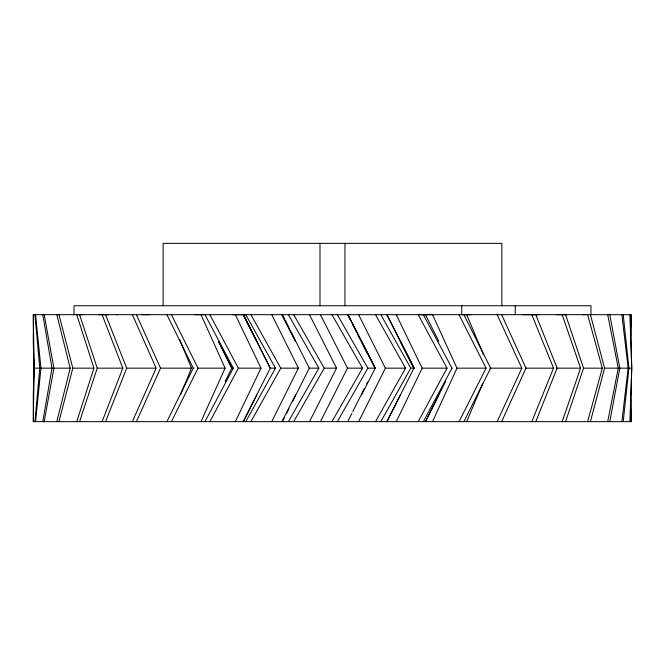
<?xml version="1.0" encoding="UTF-8"?>
<svg xmlns="http://www.w3.org/2000/svg" width="665" height="665" viewBox="0 0 665 665"><rect width="100%" height="100%" fill="white"/><g stroke="black" fill="none" stroke-linecap="round" stroke-linejoin="round"><path stroke-width="1" d="M73.973 314.678L73.973 305.75L590.977 305.75L590.977 314.678M515.259 314.678L515.267 305.75M33.408 314.678L33.267 341.428L34.239 376.382M630.437 314.678L631.733 368.161L630.437 421.643M629.896 314.678L631.733 368.161L629.896 421.643M630.769 336.282L631.559 314.678L33.25 314.678L34.198 368.161L33.25 421.643L631.559 421.643L630.744 399.025M630.752 327.014L631.185 317.762M34.239 359.931L33.267 394.91L33.408 421.643M34.937 421.643L39.775 368.161L34.937 314.678M35.561 421.643L40.956 368.161L35.561 314.678M621.883 314.678L628.151 368.161L621.883 421.643M623.205 421.643L628.932 368.161L623.205 314.678M42.784 421.643L51.986 368.161L42.784 314.678M44.189 421.643L53.915 368.161L44.189 314.678M607.702 314.678L618.275 368.161L607.702 421.643M609.772 421.643L619.822 368.161L609.772 314.678M56.824 421.643L70.182 368.161L56.824 314.678M58.969 421.643L72.809 368.161L58.969 314.678M590.429 314.678L604.576 368.161L590.429 421.643M587.652 314.678L602.299 368.161L587.652 421.643M76.733 421.643L93.956 368.161L76.733 314.678M79.576 421.643L97.24 368.161L79.576 314.678M562.166 314.678L580.57 368.161L562.166 421.643M565.582 421.643L583.546 368.161L565.582 314.678M102.094 421.643L122.817 368.161L102.094 314.678M105.569 421.643L126.691 368.161L105.569 314.678M531.792 314.678L553.554 368.161L531.792 421.643M535.774 421.643L557.145 368.161L535.774 314.678M180.847 393.946L191.47 368.161L179.666 339.507M466.672 421.643L482.748 383.439M132.368 421.643L156.15 368.161L132.368 314.678M136.4 421.643L160.531 368.161L136.4 314.678M200.996 421.643L225.086 368.161L200.996 314.678M497.171 314.678L521.834 368.161L497.171 421.643M432.524 421.643L456.988 368.161L432.524 314.678M501.634 421.643L525.965 368.161L501.634 314.678M235.344 421.643L260.988 368.161L235.344 314.678M396.24 421.643L422.15 368.161L396.24 314.678M166.898 421.643L193.241 368.161L166.898 314.678M171.412 421.643L198.02 368.161L171.412 314.678M463.879 314.678L490.67 368.161L463.879 421.643M271.769 421.643L298.402 368.161L271.769 314.678M459.025 314.678L486.073 368.161L459.025 421.643M225.086 381.585L231.794 368.161L218.569 341.394M358.61 421.643L385.384 368.161L358.61 314.678M425.475 421.643L438.842 394.885M282.467 421.643L284.312 417.953M286.632 413.347L288.943 408.734M292.642 401.361L309.291 368.161L295.875 341.419M425.434 421.643L445.575 381.56M348.152 420.721L351.868 413.347M352.799 411.502L364.403 388.443M366.723 383.838L367.654 381.993M386.914 421.643L413.971 368.161L386.914 314.678M256.781 394.919L243.274 421.643L270.256 368.161L243.373 314.678M309.483 421.643L336.557 368.161L309.483 314.678M320.405 421.643L347.496 368.161L320.405 314.678M386.872 421.643L400.48 394.885M281.877 421.643L295.534 394.919M361.61 394.885L375.26 368.161L361.594 341.411M204.97 421.643L233.299 368.161L204.97 314.678M209.849 421.643L238.386 368.161L209.849 314.678M423.331 314.678L451.992 368.161L423.331 421.643M418.194 314.678L447.038 368.161L418.194 421.643M245.751 421.643L275.468 368.161L245.751 314.678M250.913 421.643L280.755 368.161L250.913 314.678M380.846 314.678L410.762 368.161L380.846 421.643M375.526 314.678L405.559 368.161L375.526 421.643M288.377 421.643L318.851 368.161L288.377 314.678M337.33 314.678L367.878 368.161L337.33 421.643M293.706 421.643L324.229 368.161L293.706 314.678M331.951 314.678L362.525 368.161L331.951 421.643M193.241 368.161L193.914 368.161M231.969 368.161L233.299 368.161M451.992 368.161L451.784 368.161M410.762 368.161L413.971 368.161L386.88 314.678M367.878 368.161L375.26 368.161L347.862 314.678M160.531 368.161L191.47 368.161M198.02 368.161L225.086 368.161M238.386 368.161L260.988 368.161M280.755 368.161L298.402 368.161M324.229 368.161L336.557 368.161M583.995 368.161L602.299 368.161M79.293 314.678L82.776 314.678M98.445 314.678L108.603 314.678M117.057 314.678L117.472 314.678M142.268 314.678L149.675 314.678M194.488 314.678L203.216 314.678M232.575 314.678L245.385 314.678M419.565 314.678L432.175 314.678M470.737 314.678L461.726 314.678L461.726 305.75M522.856 314.678L538.816 314.678M556.339 314.678L566.613 314.678M582.532 314.678L585.69 314.678M34.198 368.161L39.908 368.152M40.956 368.161L52.56 368.152M53.915 368.161L70.365 368.161M72.809 368.161L93.499 368.161M97.24 368.161L123.025 368.161M126.691 368.161L155.469 368.161M604.676 368.152L618.275 368.161M232.451 368.161L231.794 368.161L218.461 341.403M309.142 368.161L318.851 368.161M347.496 368.161L362.525 368.161M385.384 368.161L405.559 368.161M422.15 368.161L447.038 368.161M456.988 368.161L486.073 368.161M491.127 368.161L521.834 368.161M525.666 368.161L553.554 368.161M556.381 368.161L580.57 368.161M619.373 368.152L628.151 368.161M628.625 368.161L631.733 368.161M275.468 368.161L270.256 368.161L243.282 314.678L256.898 341.428M489.681 368.152L490.67 368.161M295.568 341.428L281.894 314.678L295.543 341.428M400.372 341.411L413.971 368.161M348.028 314.678L375.143 368.161M438.867 341.403L425.475 314.678M347.687 314.678L350.472 320.206M352.799 324.819L356.515 332.201M357.438 334.038L367.654 354.329M282.467 314.678L284.312 318.369M285.243 320.206L288.943 327.587M291.253 332.201L294.952 339.574M466.672 314.678L483.555 354.786M630.752 409.299L631.135 417.529M501.842 305.75L501.842 243.357L163.108 243.357L163.108 305.75M344.952 243.357L344.952 305.75M319.99 243.357L319.99 305.75M413.896 368.161L400.463 341.411L413.896 368.161"/></g></svg>
